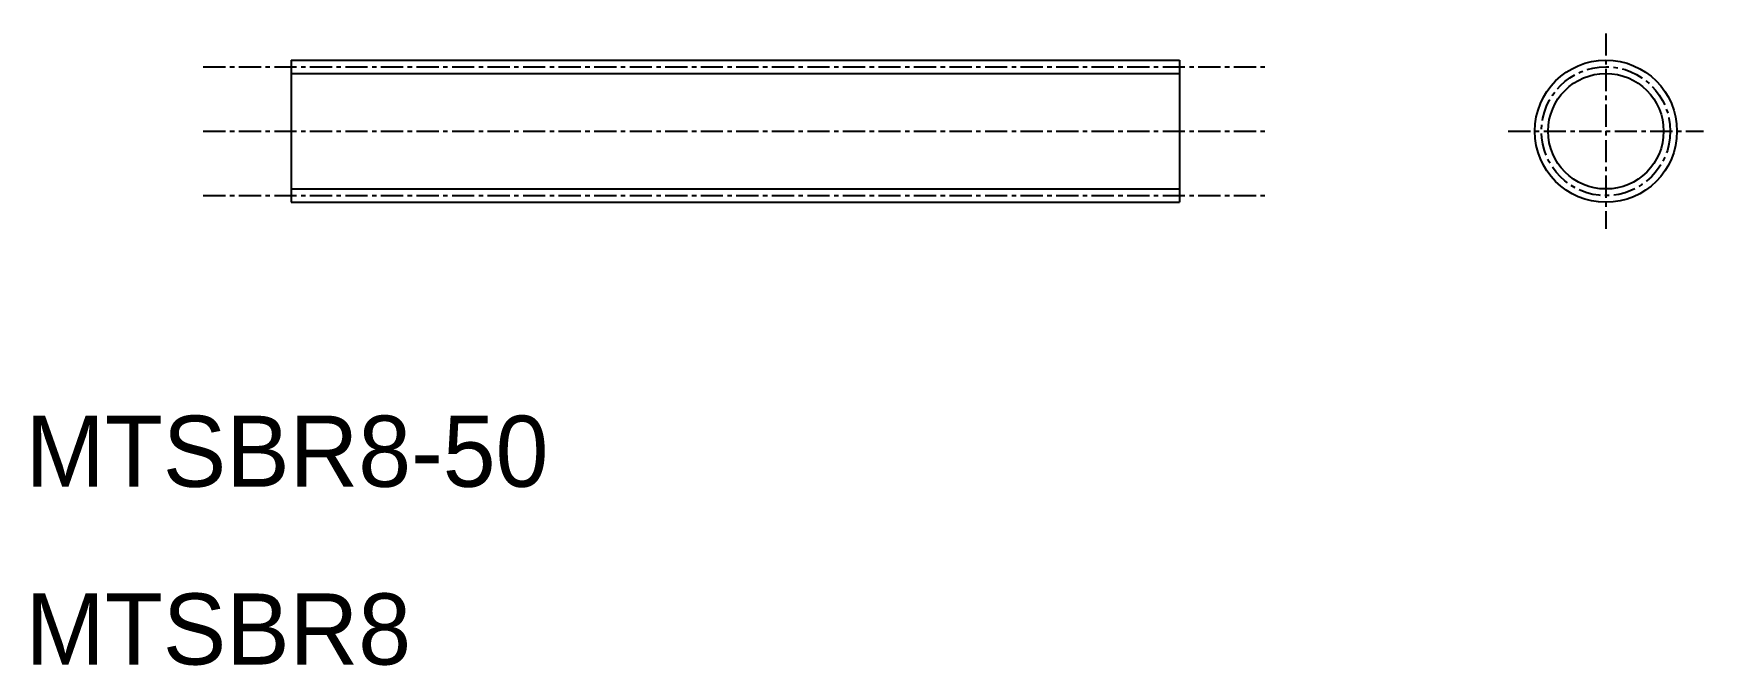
# Model space of a CAD drawing. Extents: x 10.4 to 104.4, y 9.9 to 45.5.
import ezdxf

# ---------------------------------------------------------------- set-up
doc = ezdxf.new("R2010")
doc.units = 0
doc.linetypes.add('CENTER', pattern=[2, 1.25, -0.25, 0.25, -0.25])
doc.layers.get('0').update_dxf_attribs({"linetype": 'CONTINUOUS'})
doc.layers.add('CENTER', color=1, linetype='CENTER')

msp = doc.modelspace()

# ---------------------------------------------------------------- linework, layer by layer
at = {"color": 7, "linetype": 'CONTINUOUS'}
for p, q in [((24.941, 44), (24.941, 36)), ((24.941, 44), (74.941, 44)), ((74.941, 44), (74.941, 36)), ((24.941, 36), (74.941, 36))]:
    msp.add_line(p, q, dxfattribs=at)
at = {"color": 3, "linetype": 'CONTINUOUS'}
for p, q in [((24.941, 43.25), (74.941, 43.25)), ((24.941, 36.75), (74.941, 36.75))]:
    msp.add_line(p, q, dxfattribs=at)
at = {"color": 7, "linetype": 'CONTINUOUS'}
msp.add_circle((98.941, 40), 4, dxfattribs=at)
at = {"color": 3, "linetype": 'CONTINUOUS'}
msp.add_circle((98.941, 40), 3.25, dxfattribs=at)
at = {"layer": 'CENTER', "color": 1, "linetype": 'CENTER'}
for p, q in [((98.941, 45.5), (98.941, 34.5)), ((20, 43.625), (79.941, 43.625)), ((20, 40), (79.941, 40)), ((93.441, 40), (104.441, 40)), ((20, 36.375), (79.941, 36.375))]:
    msp.add_line(p, q, dxfattribs=at)
msp.add_circle((98.941, 40), 3.625, dxfattribs=at)

# ---------------------------------------------------------------- texts
at = {"color": 7, "linetype": 'CONTINUOUS'}
for s, p in [('MTSBR8-50', (10, 20)), ('MTSBR8', (10, 10))]:
    msp.add_text(s, height=4, dxfattribs=at).set_placement(p)

doc.saveas('drawing.dxf')
